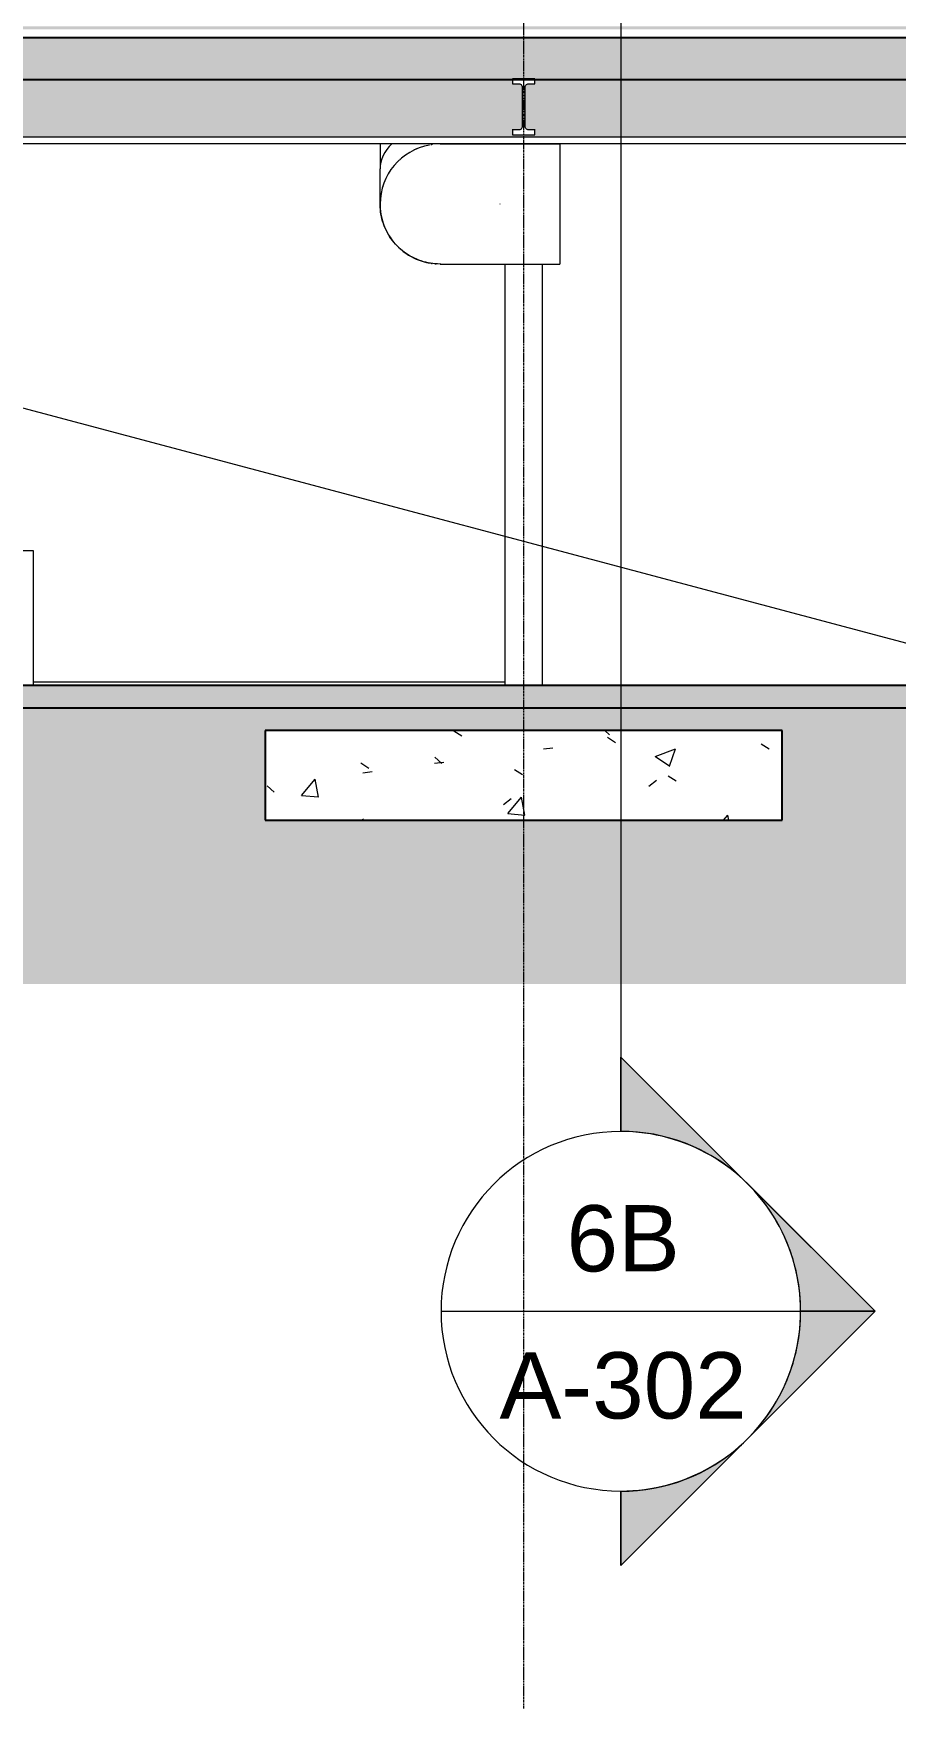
# Model space of a CAD drawing. Header units: inches. Extents: x -23445 to -52, y -314 to 853.
# Drawn here: x -1421.4 to -1191.3, y -273.2 to 174.1 of the extents above; entities that cross this region are included whole.
import ezdxf

# ---------------------------------------------------------------- set-up
doc = ezdxf.new("R2010")
doc.units = ezdxf.units.IN
doc.header["$MEASUREMENT"] = 0
doc.linetypes.add('Grid Line 1_2_', pattern=[0.8749999999999999, 0.4999999999999999, -0.125, 0.125, -0.125])
for name, color, linetype, lineweight in [('A-ANNO-IDEN', 131, 'Continuous', 9), ('A-CLNG', 13, 'Continuous', 9), ('A-CLNG-PATT', 13, 'Continuous', 9), ('A-FLOR', 192, 'Continuous', 9), ('A-FLOR-LEVL', 51, 'Continuous', 9), ('A-FLOR-PATT', 8, 'Continuous', 25), ('A-ROOF', 132, 'Continuous', 9), ('A-WALL-PATT', 111, 'Continuous', 25), ('C-TOPO', 7, 'Continuous', 9), ('G-ANNO-SYMB', 111, 'Continuous', 9), ('I-WALL', 2, 'Continuous', 9), ('M-HVAC-DUCT', 70, 'Continuous', 9), ('M-HVAC-DUCT-ANNO', 70, 'Continuous', 9), ('Q-CASE', 31, 'Continuous', 9), ('S-BEAM', 12, 'Continuous', 9), ('S-FNDN', 32, 'Continuous', 9), ('S-GRID', 1, 'Continuous', 9)]:
    doc.layers.add(name, color=color, linetype=linetype, lineweight=lineweight)
doc.styles.add('Arial_2', font='arial.ttf', dxfattribs={"height": 17.70359281437124})
pattern_1 = [(49.99999999999999, (-5053.144, 67.247), (55.08540092433552, -4.819842010399984), [5.76, -63.36]), (355, (-5053.144, 67.247), (-10.65568887076341, 57.76853117995548), [4.608000000000001, -50.688]), (100.451, (-5048.553, 66.846), (44.42946763329039, 52.94866132228842), [4.895, -53.848]), (46.184, (-5053.144, 82.60700000000001), (81.96444173651602, -12.71212223907837), [8.64, -95.04]), (96.636, (-5046.314, 81.548), (71.78149636030851, 74.81237833590787), [7.343, -80.77199999999999]), (351.184, (-5053.144, 82.60700000000001), (71.78194683429966, 74.81243234033883), [6.912000000000001, -76.032]), (21, (-5045.464, 78.767), (45.84207144938917, -30.92146111083851), [5.76, -63.36]), (326, (-5045.464, 78.767), (18.68706418402729, 55.69147629738364), [4.608000000000001, -50.688]), (71.45100000000001, (-5041.644, 76.19), (64.52890835799828, 24.77010932808051), [4.895, -53.848]), (37.50000000000001, (-5053.144, 67.247), (0.933894640541661, 25.56681620382889), [2.534, -47.53899999999999, 2.534, -48.922, -50.88]), (37.50000000000001, (-5053.144, 67.247), (0.933894640541661, 25.56681620382889), [-101.53, 2.534, -48.346]), (7.499999999999999, (-5053.144, 67.247), (20.20403996418253, 30.29130269773347), [2.534, -26.803, 2.534, -46.387, -19.392]), (7.499999999999999, (-5053.144, 67.247), (20.20403996418253, 30.29130269773347), [-78.259, 2.534, -16.858]), (327.5, (-5070.27, 67.247), (40.99778450279307, -1.732402627145404), [2.534, -16.666, 2.534, -57.37, -79.488]), (327.5, (-5070.27, 67.247), (40.99778450279307, -1.732402627145404), [-79.104, 2.534, -76.954]), (317.5, (-5077.95, 67.247), (44.78888311775997, 7.687838582048734), [2.534, -22.426, 2.534, -37.248, -56.448]), (317.5, (-5077.95, 67.247), (44.78888311775997, 7.687838582048734), [-64.742, 2.534, -53.91399999999999])]

# ---------------------------------------------------------------- blocks, each defined once
blk = doc.blocks.new('Struct_Xcel_Sports Complex_rvt-5-Building Section - East_West looking South _ Fieldhouse')
at = {"layer": 'A-FLOR-PATT', "lineweight": 9}
h = blk.add_hatch(dxfattribs=at)
h.set_pattern_fill('FP_71', style=0, pattern_type=2)
h.set_pattern_definition(pattern_1)
h.paths.add_polyline_path([(24152.18500625958, -5.999999999999317), (26272.89022535242, -5.999999999999317), (26272.89022535242, 0), (22066.14022535249, 0), (22066.14022535249, -5.999999999999317), (23875.71100625957, -5.999999999999317)], flags=0)
at = {"layer": 'S-FNDN'}
h = blk.add_hatch(dxfattribs=at)
h.set_pattern_fill('FP_71', color=256, style=0, pattern_type=2)
h.set_pattern_definition(pattern_1)
h.paths.add_polyline_path([(26049.89022535242, -35.99999999999999), (26049.89022535242, -12), (25911.89022535242, -12), (25911.89022535242, -35.99999999999999)], flags=0)
at = {"layer": 'A-FLOR', "color": 250, "lineweight": 25}
for p, q in [((26272.89022535242, 0), (22066.14022535249, 0)), ((22066.14022535249, -5.999999999999999), (26272.89022535242, -5.999999999999999))]:
    blk.add_line(p, q, dxfattribs=at)
at = {"layer": 'S-FNDN', "color": 250, "lineweight": 25}
for p, q in [((26049.89022535242, -12), (25911.89022535242, -12)), ((25911.89022535242, -12), (25911.89022535242, -35.99999999999999)), ((26049.89022535242, -35.99999999999999), (26049.89022535242, -12)), ((25911.89022535242, -35.99999999999999), (26049.89022535242, -35.99999999999999))]:
    blk.add_line(p, q, dxfattribs=at)
blk = doc.blocks.new('W-Wide Flange - 1_-3_ deep-V190-Building Section - East_West looking South _ Fieldhouse')
at = {"layer": 'S-BEAM', "lineweight": 15}
for p, q in [((25983.89022535787, 162.0376747235583), (25977.89022535787, 162.0376747235583)), ((25977.89022535787, 162.0376747235583), (25977.89022535787, 160.6764946799524)), ((25983.89022535787, 160.6764946799524), (25983.89022535787, 162.0376747235583)), ((25977.89022535787, 160.6764946799524), (25979.62522535787, 160.6764946799524)), ((25980.51522535787, 159.7857224455338), (25980.51522535787, 149.2766118147525)), ((25981.26522535787, 149.2766118147525), (25981.26522535787, 159.7857224455338)), ((25982.15522535787, 160.6764946799524), (25983.89022535787, 160.6764946799524)), ((25979.62522535787, 148.3858395803339), (25977.89022535787, 148.3858395803339)), ((25977.89022535787, 148.3858395803339), (25977.89022535787, 147.0246595367279)), ((25983.89022535787, 148.3858395803339), (25982.15522535787, 148.3858395803339)), ((25983.89022535787, 147.0246595367279), (25983.89022535787, 148.3858395803339)), ((25977.89022535787, 147.0246595367279), (25983.89022535787, 147.0246595367279))]:
    blk.add_line(p, q, dxfattribs=at)
at = {"layer": 'S-BEAM'}
for p, q in [((25977.89022535787, 148.5547628320958), (25977.89022535787, 148.3858395803339)), ((25983.89022535787, 148.3858395803339), (25983.89022535787, 148.5547628320957))]:
    blk.add_line(p, q, dxfattribs=at)
at = {"layer": 'S-BEAM', "lineweight": 15, "flags": 128}
for points in [[(25979.62522535787, 160.6764946799524), (25979.82326898909, 160.6541611602651), (25980.01138188568, 160.588280497137), (25980.18013128153, 160.4821562221109), (25980.32105537727, 160.3411098494729), (25980.4270876503, 160.1722140333056), (25980.49291119971, 159.9839379150791), (25980.51522535787, 159.7857224455338)], [(25981.26522535787, 159.7857224455338), (25981.28753951603, 159.9839379150789), (25981.35336306543, 160.1722140333052), (25981.45939533848, 160.3411098494724), (25981.60031943422, 160.4821562221103), (25981.76906883006, 160.5882804971366), (25981.95718172665, 160.6541611602649), (25982.15522535787, 160.6764946799524)], [(25980.51522535787, 149.2766118147526), (25980.49291119971, 149.0783963452074), (25980.4270876503, 148.8901202269809), (25980.32105537727, 148.7212244108136), (25980.18013128153, 148.5801780381757), (25980.01138188568, 148.4740537631495), (25979.82326898909, 148.4081731000212), (25979.62522535787, 148.3858395803339)], [(25982.15522535787, 148.3858395803339), (25981.95718172665, 148.4081731000213), (25981.76906883006, 148.4740537631496), (25981.60031943422, 148.5801780381757), (25981.45939533848, 148.7212244108137), (25981.35336306543, 148.8901202269809), (25981.28753951603, 149.0783963452074), (25981.26522535787, 149.2766118147525)]]:
    blk.add_lwpolyline(points, dxfattribs=at)
blk = doc.blocks.new('Casework 1 - Casework 1-456223-Building Section - East_West looking South _ Fieldhouse')
at = {"layer": 'Q-CASE', "lineweight": 13}
for p, q in [((25850.01522535242, 35.99999999999999), (25742.01522535242, 35.99999999999999)), ((25742.01522535242, 35.99999999999999), (25742.01522535242, 0)), ((25850.01522535242, 0), (25850.01522535242, 35.99999999999999)), ((25742.01522535242, 0), (25850.01522535242, 0))]:
    blk.add_line(p, q, dxfattribs=at)
blk = doc.blocks.new('columns and girder2 - one-V202-Building Section - East_West looking South _ Fieldhouse')
at = {"layer": 'S-BEAM'}
for p, q in [((25975.89022535241, 293.2945907073662), (25975.89022535241, 333.2192598090447)), ((25985.89022535242, 293.2945907073664), (25985.89022535242, 333.2192598090447)), ((25974.89022535241, 293.2945907073666), (25974.89022535241, 324.2865843268931)), ((25986.89022535241, 324.2865843268931), (25986.89022535241, 293.2945907073667)), ((25975.89022535241, 245.0445907073662), (25975.89022535241, 285.9397842928367)), ((25985.89022535242, 245.0445907073662), (25985.89022535242, 285.9397842928367)), ((25975.89022535241, 196.794590707366), (25975.89022535241, 237.6897842928365)), ((25985.89022535242, 196.7945907073661), (25985.89022535242, 237.6897842928366)), ((25975.89022535242, 144.5514442999013), (25975.89022535242, 144.6895818679376)), ((25985.89022535242, 144.5514442999014), (25985.89022535242, 144.6895093289924)), ((25975.89022535242, -4.636291350834653e-13), (25975.89022535242, 112.551444299901)), ((25985.89022535242, -3.610445276081009e-13), (25985.89022535242, 112.5514442999011))]:
    blk.add_line(p, q, dxfattribs=at)
blk = doc.blocks.new('Girt_C - 10_D-1401468-Building Section - East_West looking South _ Fieldhouse')
at = {"layer": 'S-BEAM'}
blk.add_line((25742.01522535243, 144.6875000002055), (26262.89022535217, 144.6875000002055), dxfattribs=at)
blk = doc.blocks.new('Round Elbow - 1_0 D-V212-Building Section - East_West looking South _ Fieldhouse')
at = {"layer": 'M-HVAC-DUCT'}
for p, q in [((25990.54378982749, 144.5514442999015), (25990.54378982749, 128.5514442999016)), ((25990.54378982749, 128.5514442999016), (25990.54378982749, 112.5514442999015))]:
    blk.add_line(p, q, dxfattribs=at)
at = {"layer": 'M-HVAC-DUCT', "flags": 128}
for points in [[(25990.5437898275, 144.5514442999027), (25989.26413113353, 144.5514442999027), (25987.98651962049, 144.5514442999027), (25986.71299919426, 144.5514442999027), (25985.44560721585, 144.5514442999027), (25984.18637124206, 144.5514442999027), (25982.93730578183, 144.5514442999027), (25981.70040907345, 144.5514442999027), (25980.47765988779, 144.5514442999027), (25979.2710143627, 144.5514442999027), (25978.08240287362, 144.5514442999027), (25976.91372694539, 144.5514442999027), (25975.76685621018, 144.5514442999027), (25974.6436254165, 144.5514442999027), (25973.54583149403, 144.5514442999027), (25972.47523067886, 144.5514442999027), (25971.4335357039, 144.5514442999027), (25970.42241305891, 144.5514442999027), (25969.44348032441, 144.5514442999027), (25968.49830358397, 144.5514442999027), (25967.58839491872, 144.5514442999027), (25966.71520998843, 144.5514442999027), (25965.88014570274, 144.5514442999027), (25965.08453798634, 144.5514442999027), (25964.32965964187, 144.5514442999027), (25963.61671831365, 144.5514442999027), (25962.94685455571, 144.5514442999027), (25962.32114000719, 144.5514442999027), (25961.74057567785, 144.5514442999027), (25961.2060903468, 144.5514442999027), (25960.71853907655, 144.5514442999027), (25960.27870184512, 144.5514442999027), (25959.88728229824, 144.5514442999027), (25959.54490662372, 144.5514442999027), (25959.25212254957, 144.5514442999027), (25959.00939846787, 144.5514442999027), (25958.81712268537, 144.5514442999027), (25958.6756028023, 144.5514442999027), (25958.58506522028, 144.5514442999027), (25958.54565478014, 144.5514442999027), (25958.5437898275, 144.5514442999027)], [(25958.5437898275, 112.5514442999018), (25958.56938641435, 112.5514442999018), (25958.64613522582, 112.5514442999018), (25958.77391348018, 112.5514442999018), (25958.95251675948, 112.5514442999018), (25959.18165933658, 112.5514442999018), (25959.46097463224, 112.5514442999018), (25959.79001580155, 112.5514442999018), (25960.16825644886, 112.5514442999018), (25960.59509146981, 112.5514442999018), (25961.06983801941, 112.5514442999018), (25961.59173660446, 112.5514442999018), (25962.15995229856, 112.5514442999018), (25962.77357607782, 112.5514442999018), (25963.43162627507, 112.5514442999018), (25964.13305015039, 112.5514442999018), (25964.87672557521, 112.5514442999018), (25965.66146282747, 112.5514442999018), (25966.48600649499, 112.5514442999018), (25967.34903748379, 112.5514442999018), (25968.24917512839, 112.5514442999018), (25969.18497940058, 112.5514442999018), (25970.15495321315, 112.5514442999018), (25971.15754481491, 112.5514442999018), (25972.19115027318, 112.5514442999018), (25973.25411603972, 112.5514442999018), (25974.34474159605, 112.5514442999018), (25975.46128217394, 112.5514442999018), (25976.60195154665, 112.5514442999018), (25977.7649248865, 112.5514442999018), (25978.94834168425, 112.5514442999018), (25980.15030872546, 112.5514442999018), (25981.36890311928, 112.5514442999018), (25982.60217537463, 112.5514442999018), (25983.84815251897, 112.5514442999018), (25985.10484125469, 112.5514442999018), (25986.37023114788, 112.5514442999018), (25987.64229784465, 112.5514442999018), (25988.91900630962, 112.5514442999018), (25990.19831408164, 112.5514442999018), (25990.5437898275, 112.5514442999018)]]:
    blk.add_lwpolyline(points, dxfattribs=at)
at = {"layer": 'M-HVAC-DUCT'}
for radius, start, end in [(15.99999999999999, 99.99999999999211, 180), (15.99999999999634, 179.9999999999997, 209.9999999999982), (15.99999999999778, 210.3672352946814, 260.0000000000062), (15.99999999999741, 265.0119488757183, 266.2189591638567)]:
    blk.add_arc((25958.54378982749, 128.5514442999015), radius, start, end, dxfattribs=at)
blk = doc.blocks.new('Round Elbow - 1_0 D-1571915-Building Section - East_West looking South _ Fieldhouse')
at = {"layer": 'M-HVAC-DUCT'}
blk.add_line((25958.71652770043, 112.5523767769192), (25958.5437898275, 112.5514443005985), dxfattribs=at)
at = {"layer": 'M-HVAC-DUCT', "flags": 128}
for points in [[(25942.5437898275, 128.5514443005983), (25942.5437898275, 128.577040887447), (25942.5437898275, 128.6537896989145), (25942.5437898275, 128.7815679532747), (25942.5437898275, 128.9601712325783), (25942.5437898275, 129.1893138096785), (25942.5437898275, 129.4686291053341), (25942.5437898275, 129.797670274654), (25942.5437898275, 130.1759109219603), (25942.5437898275, 130.6027459429046), (25942.5437898275, 131.0774924925064), (25942.5437898275, 131.5993910775597), (25942.5437898275, 132.1676067716618), (25942.5437898275, 132.7812305509136), (25942.5437898275, 133.4392807481689), (25942.5437898275, 134.1407046234887), (25942.5437898275, 134.8843800483013), (25942.5437898275, 135.6691173005694), (25942.5437898275, 136.49366096809), (25942.5437898275, 137.3566919568897), (25942.5437898275, 137.9240273026286)], [(25958.5437898275, 112.5514443005985), (25957.90396048051, 112.5642425940229), (25957.26515472399, 112.6026169997566), (25956.62839451088, 112.6665061269367), (25955.99469852167, 112.7558077665889), (25955.36508053478, 112.8703790551386), (25954.74054780466, 113.0100367029657), (25954.12209945047, 113.174557287626), (25953.51072485764, 113.3636776112795), (25952.9074020951, 113.577095121752), (25952.31309635056, 113.8144683965526), (25951.72875838645, 114.0754176890792), (25951.15532301883, 114.3595255361296), (25950.593707622, 114.6663374257565), (25950.04481066076, 114.9953625243842), (25949.50951025318, 115.3460744620437), (25948.9886627657, 115.7179121744497), (25948.4831014432, 116.1102808005841), (25947.99363507595, 116.5225526343444), (25947.52104670573, 116.9540681287446), (25947.0660923731, 117.4041369510443), (25946.62949990797, 117.8720390871378), (25946.21196776511, 118.3570259934214), (25945.81416390691, 118.8583217943032), (25945.43672473468, 119.3751245234395), (25945.08025407057, 119.9066074067083), (25944.7453221916, 120.4519201848738), (25944.43246491734, 121.0101904738193), (25944.14218275267, 121.5805251601715), (25943.87494008715, 122.1620118300981), (25943.63116445202, 122.7537202289724), (25943.41124583631, 123.3547037495781), (25943.21553606287, 123.9640009464875), (25943.04434822561, 124.5806370741606), (25942.89795618854, 125.203625646336), (25942.77659414768, 125.8319700141946), (25942.68045625644, 126.4646649607884), (25942.6096963149, 127.1006983091696), (25942.56442752389, 127.7390525416612), (25942.54472230382, 128.3787064276668), (25942.5437898275, 128.551444300599)], [(25974.5437898275, 128.6198506310974), (25974.5437898275, 128.5617648130593), (25974.5437898275, 128.5514443005983)]]:
    blk.add_lwpolyline(points, dxfattribs=at)
at = {"layer": 'M-HVAC-DUCT'}
for major_axis, ratio, start_param, end_param in [((16, 0), 0.7071067811865444, 2.498187051758381, 3.141592653589792), ((15.99999999999734, 0), 0.7071067811866618, 0.6284577190567477, 0.6433856041669073)]:
    blk.add_ellipse((25958.54378982749, 137.9240273026291), major_axis=major_axis, ratio=ratio, start_param=start_param, end_param=end_param, dxfattribs=at)
blk = doc.blocks.new('Section - Section Head - Filled-1526-Building Section - East_West looking South _ Fieldhouse')
at = {"layer": 'G-ANNO-SYMB'}
h = blk.add_hatch(color=256, dxfattribs=at)
edge = h.paths.add_edge_path(flags=0)
edge.add_line((22906.36451102587, -210.3516792933649), (22874.15560031259, -178.1427685800909))
edge.add_line((22874.15560031259, -178.1427685800909), (22874.15560031259, -197.9625483920721))
edge.add_arc((22874.15560031259, -246.0250195739995), 48.06247118192778, 47.92160497537708, 90.0000000000004, ccw=False)
h = blk.add_hatch(color=256, dxfattribs=at)
edge = h.paths.add_edge_path(flags=0)
edge.add_arc((22874.15560031259, -246.0250195739998), 47.99999999999991, -1.1368683772161603e-13, 44.99999999999852, ccw=False)
edge.add_line((22922.15560031259, -246.0250195739996), (22942.0378513065, -246.0250195739996))
edge.add_line((22942.0378513065, -246.0250195739996), (22908.09672580955, -212.0838940770454))
h = blk.add_hatch(color=256, dxfattribs=at)
edge = h.paths.add_edge_path(flags=0)
edge.add_line((22908.09672580955, -279.9661450709538), (22942.0378513065, -246.0250195739996))
edge.add_line((22942.0378513065, -246.0250195739996), (22922.15560031259, -246.0250195739996))
edge.add_arc((22874.15560031259, -246.0250195739993), 48.00000000000296, 314.9999999999999, 359.9999999999997, ccw=False)
h = blk.add_hatch(color=256, dxfattribs=at)
edge = h.paths.add_edge_path(flags=0)
edge.add_arc((22874.15560031259, -246.025019574), 48.06247118192715, 269.9999999999998, 312.0783950246225, ccw=False)
edge.add_line((22874.15560031259, -294.0874907559271), (22874.15560031259, -313.9072705679083))
edge.add_line((22874.15560031259, -313.9072705679083), (22906.36451102587, -281.6983598546342))
for p, q in [((22942.0378513065, -246.0250195739996), (22874.15560031259, -178.1427685800914)), ((22874.15560031259, -198.0250195739998), (22874.15560031259, -178.1427685800914)), ((22874.15560031259, -197.9625483920721), (22874.15560031259, -178.1427685800909)), ((22874.15560031259, -178.1427685800909), (22906.36451102587, -210.3516792933649)), ((22908.09672580955, -212.0838940770454), (22942.0378513065, -246.0250195739996)), ((22942.0378513065, -246.0250195739996), (22874.15560031259, -313.9072705679082)), ((22942.0378513065, -246.0250195739996), (22908.09672580955, -279.9661450709538)), ((22922.15560031259, -246.0250195739996), (22942.0378513065, -246.0250195739996)), ((22942.0378513065, -246.0250195739996), (22922.15560031259, -246.0250195739996)), ((22906.36451102587, -281.6983598546342), (22874.15560031259, -313.9072705679083)), ((22874.15560031259, -294.0250195739998), (22874.15560031259, -313.9072705679082)), ((22874.15560031259, -313.9072705679083), (22874.15560031259, -294.0874907559271))]:
    blk.add_line(p, q, dxfattribs=at)
for centre, radius, start, end in [((22874.15560031259, -246.0250195739998), 48.00000000000009, 90.00000000000011, 269.9999999999997), ((22874.15560031259, -246.0250195739995), 48.06247118192778, 47.92160497537667, 90), ((22874.15560031259, -246.0250195739998), 48.00000000000004, 269.9999999999997, 90.00000000000006), ((22874.15560031259, -246.0250195739998), 47.99999999999991, 359.9999999999996, 44.99999999999815), ((22874.15560031259, -246.0250195739993), 48.00000000000296, 314.9999999999995, 359.9999999999994), ((22874.15560031259, -246.025019574), 48.06247118192715, 269.9999999999994, 312.0783950246221)]:
    blk.add_arc(centre, radius, start, end, dxfattribs=at)

msp = doc.modelspace()

# ---------------------------------------------------------------- hatches: boundary and pattern name
at = {"layer": 'A-CLNG-PATT'}
h = msp.add_hatch(dxfattribs=at)
h.set_pattern_fill('FP_66', color=256, style=0, pattern_type=2)
h.set_pattern_definition([(161.57, (-5052.184, 68.207), (-7.680223697288786, -0.0009795936816989759), [0, -54.643, 6.067, 0]), (18.43, (-5054.104, 68.207), (-7.680223697288786, 0.00097959368169942), [0, -54.643, 6.067, 0]), (108.43, (-5052.184, 68.207), (3.838295292656201, -19.20136532245489), [18.21099999999999, -42.49899999999999]), (71.57, (-5054.104, 68.207), (3.838295292656203, 19.20136532245489), [18.211, -42.499])])
h.paths.add_polyline_path([(-1080.267150690477, 161.8500662632414), (-1002.307681597493, 161.8500662632414), (-1002.307681597493, 172.9847191934743), (-4472.557681597558, 172.9847191934791), (-4472.557681597558, 161.8500662632468), (-1114.826400690476, 161.8500662632414)], flags=0)
at = {"layer": 'A-CLNG-PATT', "lineweight": 5}
msp.add_hatch(color=256, dxfattribs=at).paths.add_polyline_path([(-1218.504150690478, 172.9847191934743), (-4460.307681598199, 173.0472191934823), (-4460.307681598199, 173.1536424451717), (-4460.74518159738, 173.1536424451717), (-4460.745181597387, 172.9847191934791), (-1253.06340069048, 172.984719193475)], flags=0)
at = {"layer": 'A-WALL-PATT', "lineweight": 9}
h = msp.add_hatch(dxfattribs=at)
h.set_pattern_fill('FP_62', color=256, style=0, pattern_type=2)
h.set_pattern_definition([(90, (-2014.433, 1159.75), (-193, -193), [48, -145]), (180, (-2014.433, 1159.75), (-2.363568322354392e-14, -193), [96.25, -96.75]), (270, (-2110.683, 1207.75), (-193, -193), [48, -145]), (180, (-2014.433, 1207.75), (-2.363568322354392e-14, -193), [96.25, -96.75]), (270, (-2110.933, 1207.75), (-193, -193), [48, -145]), (180, (-2110.933, 1207.75), (-2.363568322354392e-14, -193), [96.25, -96.75]), (90, (-2207.183, 1159.75), (-193, -193), [48, -145]), (180, (-2110.933, 1159.75), (-2.363568322354392e-14, -193), [96.25, -96.75]), (90, (-2062.433, 1208), (-193, -193), [48, -145]), (180, (-2014.183, 1208), (-2.363568322354392e-14, -193), [48.25, -144.75]), (180, (-2014.183, 1256), (-2.363568322354392e-14, -193), [48.25, -144.75]), (90, (-2158.933, 1208), (-193, -193), [48, -145]), (180, (-2062.683, 1208), (-2.363568322354392e-14, -193), [96.25, -96.75]), (270, (-2062.683, 1256), (-193, -193), [48, -145]), (180, (-2062.683, 1256), (-2.363568322354392e-14, -193), [96.25, -96.75]), (180, (-2159.183, 1208), (-2.363568322354392e-14, -193), [48, -145]), (270, (-2159.183, 1256), (-193, -193), [48, -145]), (180, (-2159.183, 1256), (-2.363568322354392e-14, -193), [48, -145]), (90, (-2014.433, 1256.25), (-193, -193), [48, -145]), (180, (-2014.433, 1256.25), (-2.363568322354392e-14, -193), [96.25, -96.75]), (270, (-2110.683, 1304.25), (-193, -193), [48, -145]), (180, (-2014.433, 1304.25), (-2.363568322354392e-14, -193), [96.25, -96.75]), (270, (-2110.933, 1304.25), (-193, -193), [48, -145]), (180, (-2110.933, 1304.25), (-2.363568322354392e-14, -193), [96.25, -96.75]), (270, (-2207.183, 1304.25), (-193, -193), [48, -145]), (180, (-2110.933, 1256.25), (-2.363568322354392e-14, -193), [96.25, -96.75]), (90, (-2062.433, 1304.5), (-193, -193), [48, -145]), (180, (-2014.183, 1304.5), (-2.363568322354392e-14, -193), [48.25, -144.75]), (180, (-2014.183, 1352.5), (-2.363568322354392e-14, -193), [48.25, -144.75]), (90, (-2158.933, 1304.5), (-193, -193), [48, -145]), (180, (-2062.683, 1304.5), (-2.363568322354392e-14, -193), [96.25, -96.75]), (270, (-2062.683, 1352.5), (-193, -193), [48, -145]), (180, (-2062.683, 1352.5), (-2.363568322354392e-14, -193), [96.25, -96.75]), (180, (-2159.183, 1304.5), (-2.363568322354392e-14, -193), [48, -145]), (270, (-2159.183, 1352.5), (-193, -193), [48, -145]), (180, (-2159.183, 1352.5), (-2.363568322354392e-14, -193), [48, -145])])
h.paths.add_polyline_path([(-4490.058681598104, 0), (-4472.057681597613, 0), (-4472.057681597613, 150.1961858258701), (-4471.052681595378, 150.1961858258701), (-4471.052681595378, 150.4614157608334), (-4469.467725144255, 150.5209218934103), (-4469.221901140198, 150.7743709227725), (-4469.167681595376, 150.7130102050946), (-4468.894487517919, 150.6232602008431), (-4468.817036830547, 150.6551930751448), (-4468.527448915727, 150.4765042356703), (-4467.932681597616, 150.4614157608334), (-4467.062681595376, 150.4614157608334), (-4467.073650690483, 150.0272625740813), (-4467.307681597616, 150.0272625740813), (-4467.307681597616, 98.24999999999112), (-3029.932681597638, 98.24999999999112), (-3029.932681597638, 147.0246595367223), (-3030.557681592189, 147.0246595367223), (-3030.557681592189, 148.5547628321033), (-3029.932681597638, 148.5547628321033), (-3029.932681597638, 160.6764946799469), (-3030.557681592189, 160.6764946799469), (-3030.557681592189, 161.8500662632441), (-3314.057681592192, 161.8500662632441), (-3314.057681592192, 160.6764946799449), (-3315.990725223412, 160.6541611602581), (-3316.347587515844, 160.4821562221034), (-3316.594543884625, 160.1722140332986), (-3316.682681592192, 159.7857224455265), (-3316.600719959046, 149.0783963451997), (-3316.470401138042, 148.8698644492667), (-3316.136436296314, 148.6272303599157), (-3315.792681592193, 148.5547628321033), (-3314.057681592192, 148.5547628321033), (-3314.057681592192, 147.0246595367209), (-3320.057681592192, 147.0246595367209), (-3320.057681592192, 148.5547628321039), (-3317.978588190483, 148.6273707774198), (-3317.74751003928, 148.7672274775764), (-3317.505058578168, 149.1015568602961), (-3317.432681592192, 149.3085778746747), (-3317.460690466723, 160.0002266005494), (-3317.626851572793, 160.3411098494655), (-3317.936525064375, 160.5882804971299), (-3318.322681592192, 160.6764946799449), (-3320.057681592192, 160.6764946799449), (-3320.057681592192, 161.8500662632441), (-3603.557681592189, 161.8500662632441), (-3603.557681592189, 160.6764946799442), (-3605.490725223412, 160.6541611602567), (-3605.847587515844, 160.4821562221027), (-3606.094543884625, 160.1722140332992), (-3606.182681592189, 159.7857224455251), (-3606.100719959046, 149.078396345199), (-3605.970401138038, 148.8698644492619), (-3605.636436296329, 148.6272303599212), (-3605.2926815922, 148.5547628321046), (-3603.557681592189, 148.5547628321046), (-3603.557681592189, 147.0246595367196), (-3609.557681592189, 147.0246595367196), (-3609.557681592189, 148.5547628321039), (-3607.478926888052, 148.6272303599219), (-3607.247510039288, 148.7672274775689), (-3607.005058578165, 149.1015568603022), (-3606.932681592189, 149.3085778746767), (-3606.960690466723, 160.0002266005488), (-3607.126851572793, 160.3411098494648), (-3607.436525064375, 160.5882804971293), (-3607.822681592192, 160.6764946799442), (-3609.557681592189, 160.6764946799442), (-3609.557681592189, 161.8500662632441), (-3893.057681592189, 161.8500662632441), (-3893.057681592189, 160.6764946799421), (-3894.990725223412, 160.6541611602554), (-3895.347587515844, 160.4821562221007), (-3895.594543884625, 160.1722140332958), (-3895.682681592189, 159.7857224455238), (-3895.600719959042, 149.0783963451977), (-3895.470401138035, 148.8698644492633), (-3895.136436296289, 148.6272303599069), (-3894.792681592189, 148.5547628321039), (-3893.057681592189, 148.5547628321039), (-3893.057681592189, 147.0246595367182), (-3899.057681592189, 147.0246595367182), (-3899.057681592189, 148.5547628321046), (-3896.978926888074, 148.6272303599144), (-3896.74751003928, 148.7672274775757), (-3896.505058578172, 149.1015568602893), (-3896.432681592189, 149.3085778746801), (-3896.46069046672, 160.0002266005467), (-3896.626851572793, 160.3411098494634), (-3896.936525064375, 160.5882804971272), (-3897.322681592188, 160.6764946799421), (-3899.057681592189, 160.6764946799421), (-3899.057681592189, 161.8500662632441), (-4182.557681592192, 161.8500662632441), (-4182.557681592192, 160.6764946799408), (-4184.490725223412, 160.654161160254), (-4184.847587515847, 160.4821562220993), (-4185.094543884628, 160.1722140332945), (-4185.182681592192, 159.7857224455231), (-4185.100719959046, 149.0783963451963), (-4184.970401138042, 148.8698644492647), (-4184.636436296343, 148.6272303599273), (-4184.292681592196, 148.5547628321053), (-4182.557681592192, 148.5547628321053), (-4182.557681592192, 147.0246595367168), (-4188.557681592192, 147.0246595367168), (-4188.557681592192, 148.5547628321053), (-4186.478926888041, 148.6272303599294), (-4186.247510039284, 148.767227477575), (-4186.005058578176, 149.1015568602852), (-4185.932681592192, 149.3085778746822), (-4185.960690466727, 160.0002266005453), (-4186.126851572797, 160.3411098494614), (-4186.436525064379, 160.5882804971259), (-4186.822681592195, 160.6764946799408), (-4188.557681592192, 160.6764946799408), (-4188.557681592192, 161.8500662632441), (-4472.557681597558, 161.8500662632441), (-4472.557681597558, 172.0463515141757), (-4472.807681597387, 172.0463515141757), (-4472.807681597387, 174.9512811819554), (-4490.058681598104, 174.1764206600278), (-4490.058681598104, 76.52392066002743)], flags=0)
h.paths.add_polyline_path([(-2635.432681597642, 0), (-2428.557681597646, 0), (-2428.557681597646, 98.24999999999044), (-2351.932681597664, 98.24999999999044), (-2351.932681597664, 0), (-2306.182681597635, 0), (-2306.182681597635, 108.0000000000007), (-2635.432681597642, 108.0000000000007), (-2635.432681597642, 2.769230769230716)], flags=0)
h.paths.add_polyline_path([(-2301.432681597635, 0), (-2163.307681597635, 0), (-2163.30768159762, 161.8500662632441), (-2301.432681597507, 161.8500662632441), (-2301.432681597635, 24.90150564618329)], flags=0)
h.paths.add_polyline_path([(-2158.557681597635, 0), (-2152.682681597653, 0), (-2152.682681597653, 98.24999999999044), (-2110.682681597638, 98.24999999999044), (-2110.682681597638, 0), (-2102.682681597646, 0), (-2102.682681597646, 86.00000000000021), (-2101.682681597638, 86.00000000000021), (-2101.682681597467, 161.8500662632441), (-2156.057681592181, 161.8500662632441), (-2156.057681592181, 160.6764946799489), (-2157.990725223404, 160.6541611602615), (-2158.347587515836, 160.4821562221068), (-2158.557681597613, 160.172214033302), (-2158.470401138027, 148.8698644492606), (-2158.136436296329, 148.6272303599191), (-2157.792681592189, 148.5547628320992), (-2156.057681592181, 148.5547628320992), (-2156.057681592181, 147.0246595367243), (-2158.557681597635, 147.0246595367243), (-2158.557681597635, 76.52392066002743)], flags=0)
h.paths.add_polyline_path([(-1963.682681597638, 0), (-1887.307681597631, 0), (-1887.307681597631, 95.99999999999999), (-1883.182681597631, 95.99999999999999), (-1883.182681597631, 0), (-1789.182681597635, 0), (-1789.182681597635, 98.24999999999044), (-1708.682681597638, 98.24999999999044), (-1708.682681597638, 0), (-1615.932681597635, 0), (-1615.932681597627, 95.99999999999999), (-1611.182681597627, 95.99999999999999), (-1611.182681597627, 16.00000000000045), (-1597.807681597635, 16.00000000000045), (-1597.807681597635, 15), (-1611.182681597627, 15), (-1611.182681597627, 0), (-1534.182681597635, 0), (-1534.182681597635, 161.8500662632441), (-1577.057681592185, 161.850066263242), (-1577.057681592185, 160.6764946799517), (-1578.990725223404, 160.6541611602649), (-1579.34758751584, 160.4821562221102), (-1579.594543884621, 160.1722140333054), (-1579.682681592185, 159.785722445534), (-1579.600719959042, 149.0783963452072), (-1579.470401138027, 148.8698644492551), (-1579.136436296318, 148.6272303599123), (-1578.792681592186, 148.5547628320971), (-1577.057681592185, 148.5547628320971), (-1577.057681592185, 147.0246595367271), (-1583.057681592185, 147.0246595367271), (-1583.057681592185, 148.5547628320971), (-1580.97892688806, 148.6272303599089), (-1580.747510039277, 148.7672274775702), (-1580.505058578168, 149.101556860279), (-1580.432681592185, 149.308577874676), (-1580.460690466716, 160.0002266005535), (-1580.626851572786, 160.3411098494723), (-1580.936525064371, 160.5882804971368), (-1581.376275690476, 160.6764946799517), (-1583.057681592185, 160.6764946799517), (-1583.057681592185, 161.8500662632441), (-1866.557681592181, 161.8500662632427), (-1866.557681592181, 160.676494679951), (-1868.490725223404, 160.6541611602636), (-1868.847587515836, 160.4821562221095), (-1869.094543884614, 160.172214033304), (-1869.182681592181, 159.7857224455326), (-1869.100719959042, 149.0783963452058), (-1868.970401138035, 148.869864449266), (-1868.63643629631, 148.6272303599116), (-1868.292681592175, 148.5547628320978), (-1866.557681592181, 148.5547628320978), (-1866.557681592181, 147.0246595367264), (-1872.557681592181, 147.0246595367264), (-1872.557681592181, 148.5547628320998), (-1870.478926888045, 148.6272303599171), (-1870.24751003928, 148.7672274775627), (-1870.005058578168, 149.1015568602695), (-1869.932681592181, 149.3085778746733), (-1869.960690466716, 160.0002266005535), (-1870.126851572786, 160.3411098494716), (-1870.436525064368, 160.5882804971354), (-1870.822681592181, 160.676494679951), (-1872.557681592185, 160.676494679951), (-1872.557681592185, 161.8500662632427), (-1963.682681597638, 161.8500662632441), (-1963.682681597638, 0.9999999999997725)], flags=0)
h.paths.add_polyline_path([(-1950.057681597635, 0.2499999999997726), (-1950.807681597635, 0.2499999999997726), (-1950.807681597635, 72.25000000000044), (-1902.807681597635, 72.25000000000044), (-1902.807681597635, 0.2499999999997726), (-1913.313187528351, 0.2499999999997726)], flags=0)
h.paths.add_polyline_path([(-1547.995181597638, 0.2499999999997726), (-1595.995181597638, 0.2499999999997726), (-1595.995181597638, 72.25000000000044), (-1547.995181597638, 72.25000000000044), (-1547.995181597638, 0.9999999999997725)], flags=0)
h.paths.add_polyline_path([(-1977.119704498404, 5.999999999999999), (-1968.432681597635, 5.999999999999999), (-1968.432681597635, 161.8500662632441), (-2096.932681597642, 161.8500662632441), (-2096.932681597642, 86.00000000000021), (-2095.932681597646, 86.00000000000021), (-2095.932681597646, 5.999999999999999), (-1986.117190288136, 5.999999999999999)], flags=0)
h.paths.add_polyline_path([(-1887.932681597631, 15), (-1901.932681597631, 15), (-1901.932681597631, 16.00000000000045), (-1887.932681597631, 16.00000000000045)], flags=0)
h.paths.add_polyline_path([(-2981.025900690482, 98.24999999999112), (-2641.432681597646, 98.24999999999112), (-2641.432681597646, 161.8500662632441), (-2735.057681592189, 161.8500662632441), (-2735.057681592189, 160.6764946799469), (-2736.990725223408, 160.6541611602595), (-2737.34758751584, 160.4821562221054), (-2737.594543884617, 160.1722140332999), (-2737.682681592189, 159.7857224455285), (-2737.600719959042, 149.0783963452018), (-2737.470401138031, 148.8698644492585), (-2737.136436296307, 148.627230359911), (-2736.792681592189, 148.5547628321012), (-2735.057681592189, 148.5547628321012), (-2735.057681592189, 147.024659536723), (-2741.057681592189, 147.024659536723), (-2741.057681592189, 148.5547628321012), (-2738.978926888078, 148.6272303599082), (-2738.747510039284, 148.7672274775675), (-2738.505058578165, 149.1015568602852), (-2738.432681592189, 149.3085778746781), (-2738.454995750344, 159.9839379150739), (-2738.62685157279, 160.3411098494668), (-2738.936525064371, 160.5882804971313), (-2739.322681592188, 160.6764946799469), (-2741.057681592189, 160.6764946799469), (-2741.057681592189, 161.8500662632441), (-3024.557681592189, 161.8452185759147), (-3024.557681592189, 160.6764946799469), (-3025.182681597635, 160.6541611602588), (-3025.182681597635, 148.5547628321026), (-3024.557681592189, 148.5547628321026), (-3024.557681592189, 147.0246595367223), (-3025.182681597635, 147.0246595367223), (-3025.182681597635, 98.24999999999112)], flags=0)
h.paths.add_polyline_path([(-2307.120525690483, 110.2500000000007), (-2306.182681597635, 110.2500000000007), (-2306.182681597635, 161.8500662632434), (-2445.557681592192, 161.8500662632441), (-2445.557681592192, 160.6764946799489), (-2447.490725223408, 160.6541611602608), (-2447.84758751584, 160.4821562221068), (-2448.094543884621, 160.1722140333013), (-2448.182681592192, 159.7857224455299), (-2448.100719959042, 149.0783963452031), (-2447.970401138038, 148.869864449266), (-2447.636436296318, 148.6272303599137), (-2447.292681592178, 148.5547628321005), (-2445.557681592192, 148.5547628321005), (-2445.557681592192, 147.0246595367243), (-2451.557681592192, 147.0246595367243), (-2451.557681592192, 148.5547628321012), (-2449.478926888089, 148.6272303599035), (-2449.247510039288, 148.7672274775668), (-2449.005058578183, 149.1015568602449), (-2448.932681592192, 149.3085778746788), (-2448.960690466723, 160.0002266005535), (-2449.12685157279, 160.3411098494689), (-2449.436525064371, 160.5882804971327), (-2449.822681592188, 160.6764946799489), (-2451.557681592192, 160.6764946799483), (-2451.557681592192, 161.8500662632441), (-2635.432681597642, 161.8500662632441), (-2635.432681597642, 110.2500000000007), (-2315.760338190481, 110.2500000000007)], flags=0)
h.paths.add_polyline_path([(-4443.557681597635, 110.3796783586415), (-4446.336052440303, 110.6227543104464), (-4449.030003890843, 111.3445964260668), (-4451.557681597635, 112.5232718980903), (-4453.84228335262, 114.1229672687402), (-4455.814392687542, 116.095076603659), (-4457.414088058184, 118.3796783586397), (-4458.592763530211, 120.9073560654308), (-4459.314605645832, 123.6013075159712), (-4459.557681597635, 126.3796783586413), (-4459.314605645832, 129.1580492013113), (-4458.592763530211, 131.8520006518524), (-4457.414088058184, 134.3796783586422), (-4455.814392687538, 136.6642801136263), (-4453.842283352613, 138.6363894485484), (-4451.557681597635, 140.2360848191922), (-4449.030003890843, 141.4147602912157), (-4446.336052440303, 142.1366024068368), (-4443.557681597635, 142.3796783586417), (-4440.779310754966, 142.1366024068368), (-4438.085359304423, 141.4147602912151), (-4435.557681597635, 140.2360848191915), (-4433.273079842653, 138.636389448545), (-4431.300970507731, 136.6642801136256), (-4429.701275137086, 134.3796783586428), (-4428.522599665059, 131.8520006518524), (-4427.800757549438, 129.1580492013127), (-4427.557681597635, 126.3796783586399), (-4427.800757549438, 123.6013075159712), (-4428.522599665059, 120.9073560654301), (-4429.701275137082, 118.3796783586424), (-4431.300970507727, 116.095076603659), (-4433.273079842649, 114.1229672687389), (-4435.557681597635, 112.5232718980896), (-4438.085359304427, 111.3445964260668), (-4440.779310754966, 110.6227543104464)], flags=0)
h.paths.add_polyline_path([(-4398.682681597635, 116.8203181467413), (-4398.682681597635, 134.8203181467413), (-4358.682681597631, 134.8203181467413), (-4358.682681597631, 116.8203181467413), (-4363.395900690484, 116.8203181467413)], flags=0)
h.paths.add_polyline_path([(-1003.900181596902, 146.5000000002078), (-998.807681597631, 146.5000000002078), (-998.8076815975401, 173.0472191934823), (-1002.307681597493, 172.9847191934791), (-1002.307681597493, 162.206597975321), (-1000.557681596903, 162.206597975321), (-1000.557681596903, 161.7023840510544), (-1005.557681596907, 161.7023840510544), (-1005.557681596907, 161.8500662632414), (-1287.557681592181, 161.8500662632441), (-1287.622650690479, 160.6764946799524), (-1289.490725223404, 160.6541611602656), (-1289.847587515836, 160.4821562221109), (-1290.094543884614, 160.1722140333061), (-1290.182681592181, 159.785722445534), (-1290.100719959042, 149.0783963452079), (-1289.970401138035, 148.8698644492633), (-1289.636436296321, 148.627230359915), (-1289.292681592167, 148.5547628320944), (-1287.557681592181, 148.5547628320944), (-1287.622650690479, 147.0246595367284), (-1293.557681592181, 147.0246595367284), (-1293.557681592181, 148.5547628320957), (-1291.478926888045, 148.627230359915), (-1291.247510039277, 148.7672274775607), (-1291.005058578157, 149.1015568602934), (-1290.932681592181, 149.3085778746679), (-1290.960690466713, 160.0002266005563), (-1291.126851572786, 160.3411098494737), (-1291.436525064368, 160.5882804971374), (-1291.822681592181, 160.6764946799524), (-1293.557681592181, 160.6764946799524), (-1293.557681592181, 161.8500662632414), (-1529.432681597631, 161.8500662632441), (-1529.432681597631, 146.5000000002078), (-1005.5576815969, 146.5000000002078)], flags=0)
h.paths.add_polyline_path([(-1000.557681596903, 148.3257875195881), (-1005.5576815969, 148.3257875195881), (-1005.5576815969, 148.8300014438541), (-1003.570881780317, 148.9093292805041), (-1003.314004250205, 149.129686113426), (-1003.172681596905, 149.4460930590073), (-1003.244726745506, 161.2901771179808), (-1003.446592766053, 161.5435287386051), (-1003.584531176697, 161.6841282807481), (-1002.53083201711, 161.6302763903822), (-1002.783964000399, 161.4282352149041), (-1002.92444165302, 161.1362772572956), (-1002.942681596902, 160.9742528144932), (-1002.862568435332, 149.2271849858534), (-1002.585661711626, 148.935227028245), (-1002.331140201713, 148.8430781773359), (-1002.215181596908, 148.8300014438534), (-1000.557681596903, 148.8300014438541), (-1000.557681596903, 148.661078192094)], flags=0)
h.paths.add_polyline_path([(-4469.167681595376, 150.8404675633683), (-4469.167681595376, 161.2244697342589), (-4468.947681595375, 161.2244697342589), (-4468.947681595375, 150.8404675633683), (-4469.042725454892, 150.8404675633683)], flags=0)
h.paths.add_polyline_path([(-4469.181408563458, 161.3464056551313), (-4469.37382092886, 161.6528938833332), (-4469.47763024821, 161.7587059098946), (-4468.637732942545, 161.718178198588), (-4469.167681595376, 161.3519270925346)], flags=0)
h.paths.add_polyline_path([(-4460.307681598199, 173.1536424451717), (-4460.307681598199, 175.2178778034988), (-1002.307681597631, 175.2178778034988), (-1002.307681597631, 176.0000000000009), (-4460.745181597387, 176.0000000000009), (-4460.745181597387, 173.1536424451717), (-4460.565974762372, 173.1536424451717)], flags=0)
at = {"layer": 'C-TOPO'}
h = msp.add_hatch(dxfattribs=at)
h.set_pattern_fill('FP_61', color=256, style=0, pattern_type=2)
h.set_pattern_definition([(0, (-5053.144, 67.247), (48, 48), [48, -48]), (0, (-5053.144, 85.24700000000001), (48, 48), [48, -48]), (0, (-5053.144, 103.247), (48, 48), [48, -48]), (90, (-5047.144, 109.247), (-48, 48), [48, -48]), (90, (-5029.144, 109.247), (-48, 48), [48, -48]), (90, (-5011.144, 109.247), (-48, 48), [48, -48])])
h.paths.add_polyline_path([(-4416.057681597646, -79.72007933997246), (-907.4709006904814, -79.72007933997246), (-907.4709006904814, 0), (-984.5576815976201, -3.055902197957038e-10), (-984.5576815976201, -35.99999999999999), (-963.0576815976347, -35.99999999999999), (-963.0576815976347, -59.99999999999999), (-1047.057681597635, -59.99999999999999), (-1047.057681597635, -35.99999999999999), (-998.557681597631, -35.99999999999999), (-998.557681597631, -5.999999999999317), (-1534.182681597635, -5.999999999999317), (-1534.182681597635, -12), (-1511.057681597638, -12), (-1511.057681597638, -35.99999999999999), (-1649.057681597638, -35.99999999999999), (-1649.057681597638, -12), (-1615.932681597635, -12), (-1615.932681597635, -5.999999999999317), (-1883.182681597631, -5.999999999999317), (-1883.182681597631, -12), (-1800.557681597638, -12), (-1800.557681597638, -35.99999999999999), (-1938.557681597638, -35.99999999999999), (-1938.557681597638, -12), (-1964.307681597635, -12), (-1964.307681597635, -5.999999999999317), (-5205.307681597566, -5.999999999999317), (-5205.307681597566, -35.99999999999999), (-5136.307681597355, -35.99999999999999), (-5136.307681597355, -59.99999999999999), (-5256.307681597355, -59.99999999999999), (-5256.307681597355, -35.99999999999999), (-5215.307681597558, -35.99999999999999), (-5215.307681597558, -3.055902197957038e-10), (-5288.212681597455, 0), (-5288.212681597455, -79.72007933997246), (-4501.632900690482, -79.72007933997246)], flags=0)
h.paths.add_polyline_path([(-2517.557681597638, -35.99999999999999), (-2517.557681597638, -12), (-2379.557681597638, -12), (-2379.557681597638, -35.99999999999999), (-2428.077900690481, -35.99999999999999)], flags=0)
h.paths.add_polyline_path([(-4416.057681597646, -35.99999999999999), (-4536.057681597646, -35.99999999999999), (-4536.057681597646, -12), (-4416.057681597646, -12)], flags=0)
h.paths.add_polyline_path([(-3675.557681597642, -35.99999999999999), (-3675.557681597642, -12), (-3537.557681597642, -12), (-3537.557681597642, -35.99999999999999), (-3672.210900690483, -35.99999999999999)], flags=0)
h.paths.add_polyline_path([(-4254.557681597642, -35.99999999999999), (-4254.557681597642, -12), (-4116.557681597638, -12), (-4116.557681597638, -35.99999999999999), (-4225.15890069048, -35.99999999999999)], flags=0)
h.paths.add_polyline_path([(-2090.057681597638, -35.99999999999999), (-2228.057681597638, -35.99999999999999), (-2228.057681597638, -12), (-2090.057681597638, -12)], flags=0)
h.paths.add_polyline_path([(-1359.557681597638, -35.99999999999999), (-1359.557681597638, -12), (-1221.557681597638, -12), (-1221.557681597638, -35.99999999999999), (-1347.721089849452, -35.99999999999999)], flags=0)
h.paths.add_polyline_path([(-3948.684900690481, -35.99999999999999), (-3965.057681597642, -35.99999999999999), (-3965.057681597642, -12), (-3827.057681597642, -12), (-3827.057681597642, -35.99999999999999)], flags=0)
h.paths.add_polyline_path([(-3248.057681597638, -35.99999999999999), (-3386.057681597638, -35.99999999999999), (-3386.057681597638, -12), (-3248.057681597638, -12)], flags=0)
h.paths.add_polyline_path([(-2669.057681597642, -35.99999999999999), (-2807.057681597642, -35.99999999999999), (-2807.057681597642, -12), (-2669.057681597642, -12)], flags=0)
h.paths.add_polyline_path([(-3096.557681597642, -35.99999999999999), (-3096.557681597642, -12), (-2958.557681597642, -12), (-2958.557681597642, -35.99999999999999)], flags=0)

# ---------------------------------------------------------------- linework, layer by layer
at = {"layer": 'A-ANNO-IDEN', "color": 153}
msp.add_line((-1616.949660398284, 125.3738446696122), (-864.3725091943525, -74.88333697907036), dxfattribs=at)
at = {"layer": 'A-CLNG', "lineweight": 25}
for p, q in [((-1002.307681597493, 172.9847191934738), (-4460.745181597391, 172.9847191934786)), ((-1529.432681597638, 161.850066263242), (-1002.307681597493, 161.8500662632412))]:
    msp.add_line(p, q, dxfattribs=at)
at = {"layer": 'A-FLOR'}
msp.add_line((-1421.432681597638, 0.9999999999999998), (-1295.557681597635, 0.9999999999999998), dxfattribs=at)
at = {"layer": 'A-FLOR-LEVL', "linetype": 'Grid Line 1_2_'}
msp.add_line((-5524.488876057319, 0), (-100.0385853263942, 0), dxfattribs=at)
at = {"layer": 'A-ROOF', "lineweight": 25}
msp.add_line((-4460.307681598202, 173.0472191934864), (-1002.307681597635, 173.0472191934814), dxfattribs=at)
at = {"layer": 'G-ANNO-SYMB'}
for p, q in [((-1264.630947134967, 545.1570754422744), (-1264.630947134967, -119.0925973580201)), ((-1312.630947134981, -167.09259735802), (-1216.630947134981, -167.09259735802))]:
    msp.add_line(p, q, dxfattribs=at)
at = {"layer": 'I-WALL'}
msp.add_line((-1529.432681597638, 146.5000000002073), (-998.8076815976383, 146.5000000002073), dxfattribs=at)
at = {"layer": 'M-HVAC-DUCT'}
for p, q in [((-1328.904117122569, 144.6898237594655), (-1328.904117122569, 137.9240273026262)), ((-1296.904117122565, 144.5514442999026), (-1296.904117122565, 144.6895916348398))]:
    msp.add_line(p, q, dxfattribs=at)
for centre, major_axis, ratio, start_param, end_param in [((-1312.904117122565, 137.924027302626), (16.00000000000077, 0), 0.7071067812954825, 2.498187051870684, 3.141592653589786), ((-1312.904117122565, 137.9240273026286), (15.99999999999834, 0), 0.7071067812955907, 0.6284577189464239, 0.6433856040540049)]:
    msp.add_ellipse(centre, major_axis=major_axis, ratio=ratio, start_param=start_param, end_param=end_param, dxfattribs=at)
at = {"layer": 'M-HVAC-DUCT-ANNO'}
for radius, start, end in [(15.9999999999992, 113.1006141480902, 116.1590553676264), (16.00000000000023, 97.42289814968322, 98.69206897763785), (15.99999999999963, 130.9090909090908, 131.9224203705302), (15.99999999999725, 145.3229187756791, 148.3028085830117), (15.99999999999905, 162.4153014297106, 165.3419764302366), (15.99999999999912, 194.658023569767, 197.5846985702837), (15.9999999999974, 211.770854800982, 214.4130095757675), (15.99999999999547, 228.0775796295429, 229.0909090909012), (16.00000000000155, 243.8409446323191, 246.5777248748466), (16.00000000000179, 261.3079310223232, 262.577101850304)]:
    msp.add_arc((-1312.904117122562, 128.5514442999015), radius, start, end, dxfattribs=at)
at = {"layer": 'S-GRID', "linetype": 'Grid Line 1_2_'}
msp.add_line((-1290.557681597878, -273.1608068449274), (-1290.557681597878, 671.8918076611269), dxfattribs=at)
msp.add_line((-1290.557681597878, -273.1608068449274), (-1290.557681597878, 671.8918076611269), dxfattribs=at)

# ---------------------------------------------------------------- block references
at = {"color": 170, "lineweight": 5}
msp.add_blockref('Struct_Xcel_Sports Complex_rvt-5-Building Section - East_West looking South _ Fieldhouse', (-27271.44790695006, 0), dxfattribs=at)
at = {"layer": 'G-ANNO-SYMB'}
msp.add_blockref('Section - Section Head - Filled-1526-Building Section - East_West looking South _ Fieldhouse', (-24138.78654744759, 78.93242221618858), dxfattribs=at)
at = {"layer": 'M-HVAC-DUCT'}
for name in ['Round Elbow - 1_0 D-1571915-Building Section - East_West looking South _ Fieldhouse', 'Round Elbow - 1_0 D-V212-Building Section - East_West looking South _ Fieldhouse']:
    msp.add_blockref(name, (-27271.44790695006, 0), dxfattribs=at)
at = {"layer": 'Q-CASE'}
msp.add_blockref('Casework 1 - Casework 1-456223-Building Section - East_West looking South _ Fieldhouse', (-27271.44790695006, 0), dxfattribs=at)
at = {"layer": 'S-BEAM'}
for name in ['columns and girder2 - one-V202-Building Section - East_West looking South _ Fieldhouse', 'W-Wide Flange - 1_-3_ deep-V190-Building Section - East_West looking South _ Fieldhouse', 'Girt_C - 10_D-1401468-Building Section - East_West looking South _ Fieldhouse']:
    msp.add_blockref(name, (-27271.44790695006, 0), dxfattribs=at)

# ---------------------------------------------------------------- texts
at = {"layer": 'G-ANNO-SYMB', "char_height": 17.70359281437124, "attachment_point": 2, "line_spacing_factor": 0.9385317878468563, "style": 'Arial_2'}
for s, insert, width in [('6B', (-1264.016207173105, -138.7543482193154), 36.07199999999996), ('A-302', (-1264.016207173105, -178.026836597981), 78.62399999999991)]:
    msp.add_mtext(s, dxfattribs=dict(at, insert=insert, width=width))

doc.saveas('drawing.dxf')
